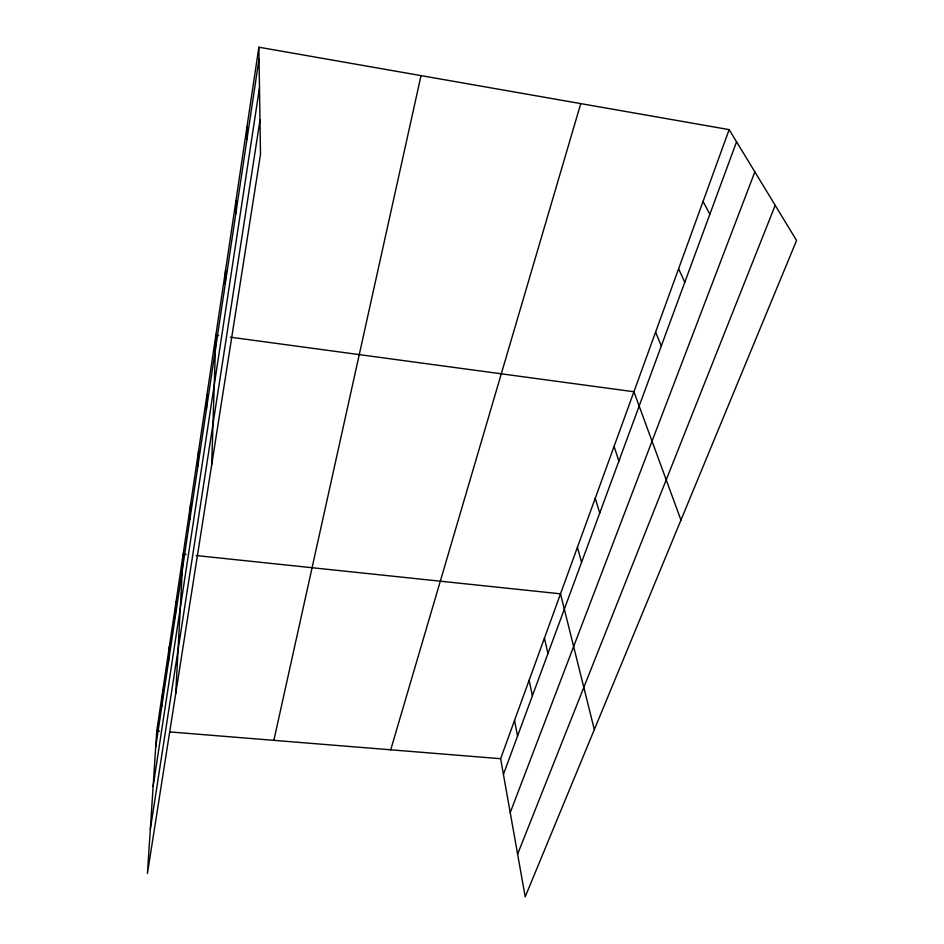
<?xml version="1.0" encoding="UTF-8"?>
<svg xmlns="http://www.w3.org/2000/svg" width="944" height="944" viewBox="0 0 944 944"><rect width="100%" height="100%" fill="white"/><g stroke="black" fill="none" stroke-linecap="round" stroke-linejoin="round"><path stroke-width="1.42" d="M246.998 139.075L247.021 126.543M235.764 213.922L235.953 200.671M225.25 283.955L225.581 270.09M211.668 464.92L215.857 335.226L218.748 335.627M206.394 409.507L206.96 394.734M197.91 465.994L198.582 450.878M189.897 519.342L190.653 503.943M175.726 693.521L183.16 554.175L186.051 554.482M175.147 617.612L176.044 601.8M168.339 662.959L169.295 647.006M161.861 706.053L162.875 689.97M258.868 47.2L156.763 730.868L147.429 873.507L260.509 154.32L258.868 47.2L729.146 129.623L796.571 240.46L525.194 896.8L500.627 758.705L729.146 129.623M155.713 747.023L259.045 58.87M153.129 786.399L259.494 87.804M150.32 829.328L259.989 120.136M273.866 740.344L421.024 75.614M390.722 749.807L580.761 103.616M503.412 774.41L736.556 141.801M510.22 812.619L754.858 171.879M517.607 854.167L775.201 205.32M156.763 730.868L159.642 731.104M169.719 731.919L500.627 758.705M196.163 555.544L560.512 593.823L594.331 729.594M230.336 337.185L633.92 391.748L680.954 520.085M703.068 201.414L709.853 214.276M678.594 268.769L684.813 282.209M655.596 332.099L661.296 346.011M614.06 446.429L618.898 461.061M595.263 498.184L599.723 513.088M577.433 547.249L581.563 562.376M544.428 638.097L547.957 653.555M529.124 680.235L532.392 695.799M514.539 720.39L517.56 736.037"/></g></svg>
